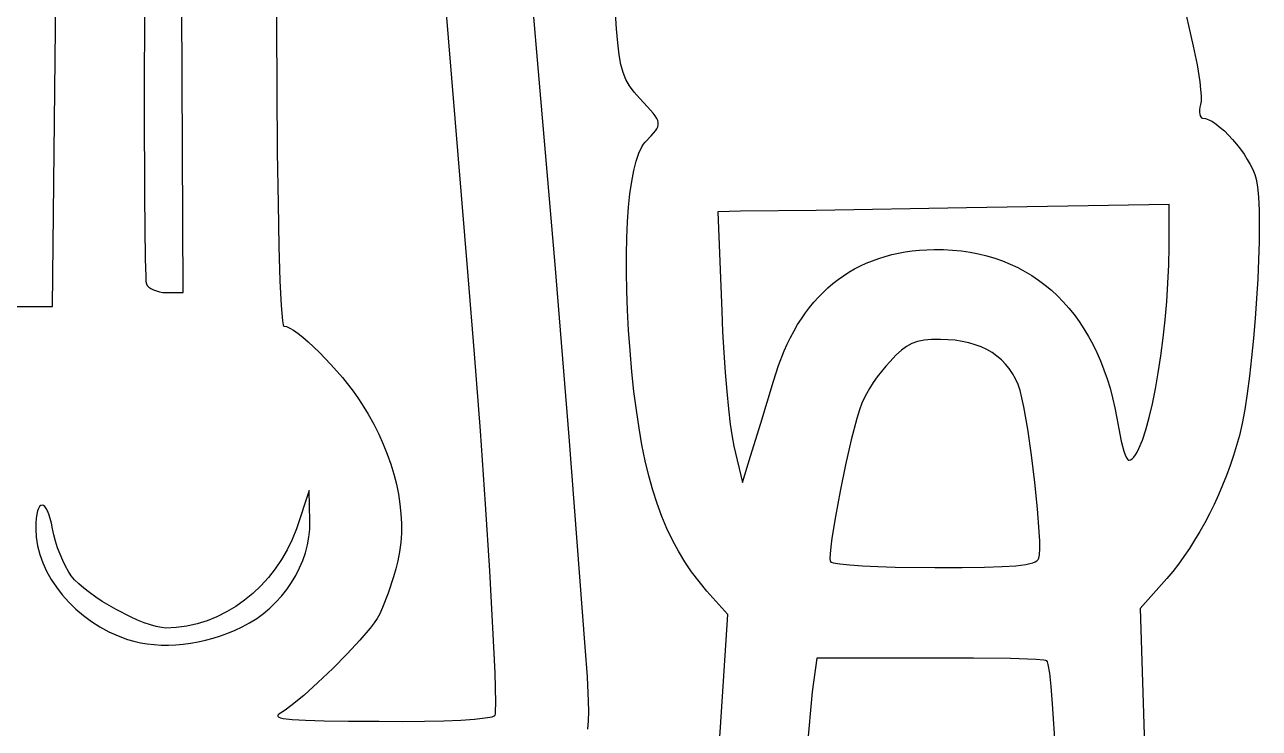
# Model space of a CAD drawing. Extents: x 45 to 4224, y -5292 to 395.
# Drawn here: x 3494 to 4224, y -2387 to -1970 of the extents above; entities that cross this region are included whole.
import ezdxf

# ---------------------------------------------------------------- set-up
doc = ezdxf.new("R2010")
doc.units = 0

msp = doc.modelspace()

# ---------------------------------------------------------------- linework, layer by layer
at = {"layer": 'Layer 1'}
for p, q in [((3785.551297, -1860.075422), (3796.645182, -1986.5235)), ((3642.631666, -1927.776238), (3642.70608, -1971.192935)), ((3756.21241, -2118.830465), (3740.33741, -1926.346465)), ((4172.83117, -1928.56882), (4185.233545, -1983.089395)), ((3510.14942, -2137.087035), (3512.1338, -1952.540035)), ((3564.52009, -1954.128), (3564.371262, -2018.446508)), ((3587.5388, -2128.75338), (3586.74505, -1959.28738)), ((3843.920645, -1972.770995), (3843.095018, -1960.291632)), ((3642.70608, -1971.192935), (3643.220778, -2045.793013)), ((3844.680294, -1981.169723), (3843.920645, -1972.770995)), ((3796.645182, -1986.5235), (3807.367012, -2112.153141)), ((3845.532956, -1988.094115), (3844.680294, -1981.169723)), ((4185.233545, -1983.089395), (4186.495482, -1988.609995)), ((3846.571648, -1993.818576), (3845.532956, -1988.094115)), ((3847.88939, -1998.617508), (3846.571648, -1993.818576)), ((4186.495482, -1988.609995), (4187.589988, -1994.065479)), ((4187.589988, -1994.065479), (4189.202292, -2004.222995)), ((3849.579202, -2002.765312), (3847.88939, -1998.617508)), ((3851.734102, -2006.536393), (3849.579202, -2002.765312)), ((3854.44711, -2010.205153), (3851.734102, -2006.536393)), ((4189.202292, -2004.222995), (4189.682883, -2008.645975)), ((4189.682883, -2008.645975), (4189.921628, -2012.445736)), ((3857.811245, -2014.045995), (3854.44711, -2010.205153)), ((3862.375299, -2018.914698), (3857.811245, -2014.045995)), ((4189.899923, -2015.482751), (4189.599165, -2017.617495)), ((4189.921628, -2012.445736), (4189.899923, -2015.482751)), ((3564.371262, -2018.446508), (3564.520091, -2071.900562)), ((3865.674317, -2022.709047), (3862.375299, -2018.914698)), ((3866.861064, -2024.297809), (3865.674317, -2022.709047)), ((4189.059661, -2020.699475), (4189.034081, -2022.047455)), ((4189.034081, -2022.047455), (4189.152679, -2023.223353)), ((4189.243371, -2019.21197), (4189.059661, -2020.699475)), ((4189.152679, -2023.223353), (4189.401503, -2024.194612)), ((4189.599165, -2017.617495), (4189.243371, -2019.21197)), ((3867.745505, -2025.731347), (3866.861064, -2024.297809)), ((3868.33229, -2027.047451), (3867.745505, -2025.731347)), ((3867.795891, -2031.893283), (3868.35322, -2030.669035)), ((3868.62607, -2028.283908), (3868.33229, -2027.047451)), ((3868.35322, -2030.669035), (3868.631496, -2029.478506)), ((3868.631496, -2029.478506), (3868.62607, -2028.283908)), ((4189.401503, -2024.194612), (4189.766598, -2024.928676)), ((4189.766598, -2024.928676), (4190.234013, -2025.392989)), ((4190.234013, -2025.392989), (4190.789795, -2025.554995)), ((4190.789795, -2025.554995), (4192.545986, -2025.803623)), ((4192.545986, -2025.803623), (4194.514373, -2026.520826)), ((4194.514373, -2026.520826), (4196.656005, -2027.663585)), ((4196.656005, -2027.663585), (4198.93193, -2029.188878)), ((4198.93193, -2029.188878), (4201.303199, -2031.053685)), ((4201.303199, -2031.053685), (4203.730859, -2033.214985)), ((3860.986245, -2039.842895), (3864.4961, -2036.146221)), ((3864.4961, -2036.146221), (3866.964161, -2033.189037)), ((3866.964161, -2033.189037), (3867.795891, -2031.893283)), ((4203.730859, -2033.214985), (4206.17596, -2035.629757)), ((4206.17596, -2035.629757), (4208.599551, -2038.254983)), ((4208.599551, -2038.254983), (4210.962681, -2041.047639)), ((3643.220778, -2045.793013), (3643.633932, -2076.158581)), ((3857.194228, -2046.342415), (3858.996056, -2042.592392)), ((3858.996056, -2042.592392), (3859.967751, -2041.089417)), ((3859.967751, -2041.089417), (3860.986245, -2039.842895)), ((4210.962681, -2041.047639), (4213.226399, -2043.964707)), ((4213.226399, -2043.964707), (4215.351754, -2046.963165)), ((3854.164956, -2056.641722), (3855.583086, -2051.042384)), ((3855.583086, -2051.042384), (3857.194228, -2046.342415)), ((4215.351754, -2046.963165), (4217.299794, -2049.999993)), ((4217.299794, -2049.999993), (4219.03157, -2053.032171)), ((4219.03157, -2053.032171), (4220.508129, -2056.016678)), ((3852.942162, -2063.089849), (3854.164956, -2056.641722)), ((4220.508129, -2056.016678), (4221.690521, -2058.910492)), ((4221.690521, -2058.910492), (4222.539795, -2061.670595)), ((3851.917031, -2070.336187), (3852.942162, -2063.089849)), ((4222.539795, -2061.670595), (4223.374532, -2066.211701)), ((4223.374532, -2066.211701), (4223.952888, -2072.400965)), ((3564.520091, -2071.900562), (3564.966576, -2108.834836)), ((3851.091888, -2078.330158), (3851.917031, -2070.336187)), ((4223.952888, -2072.400965), (4224.288236, -2080.02619)), ((3643.633932, -2076.158581), (3644.144754, -2101.56631)), ((3850.469057, -2087.021183), (3851.091888, -2078.330158)), ((3917.34922, -2080.72235), (3903.85542, -2081.119225)), ((3903.85542, -2081.119225), (3906.23667, -2139.856725)), ((3962.196308, -2080.176642), (3917.34922, -2080.72235)), ((4051.09622, -2078.73797), (3962.196308, -2080.176642)), ((4170.95222, -2076.75359), (4051.09622, -2078.73797)), ((4170.95222, -2101.75669), (4170.95222, -2076.75359)), ((4224.288236, -2080.02619), (4224.393947, -2088.875178)), ((3850.050866, -2096.358683), (3850.469057, -2087.021183)), ((4224.393947, -2088.875178), (4224.283391, -2098.735731)), ((3849.839639, -2106.29208), (3850.050866, -2096.358683)), ((3644.144754, -2101.56631), (3644.748594, -2121.765054)), ((4014.881532, -2104.732661), (4019.041198, -2104.153721)), ((4019.041198, -2104.153721), (4023.288867, -2103.728842)), ((4023.288867, -2103.728842), (4027.623886, -2103.458605)), ((4027.623886, -2103.458605), (4032.0456, -2103.34359)), ((4032.0456, -2103.34359), (4037.49838, -2103.386247)), ((4037.49838, -2103.386247), (4042.841938, -2103.661594)), ((4042.841938, -2103.661594), (4048.07402, -2104.167451)), ((4048.07402, -2104.167451), (4053.192374, -2104.901636)), ((4170.79816, -2112.330411), (4170.95222, -2101.75669)), ((4224.283391, -2098.735731), (4223.969941, -2109.395653)), ((3564.966576, -2108.834836), (3565.301441, -2119.339765)), ((3849.837701, -2116.770795), (3849.839639, -2106.29208)), ((3988.282906, -2113.050088), (3991.808235, -2111.409005)), ((3991.808235, -2111.409005), (3995.426146, -2109.917913)), ((3995.426146, -2109.917913), (3999.135984, -2108.577393)), ((3999.135984, -2108.577393), (4002.937096, -2107.388026)), ((4002.937096, -2107.388026), (4006.828827, -2106.350395)), ((4006.828827, -2106.350395), (4010.810524, -2105.465079)), ((4010.810524, -2105.465079), (4014.881532, -2104.732661)), ((4053.192374, -2104.901636), (4058.194747, -2105.861971)), ((4058.194747, -2105.861971), (4063.078887, -2107.046276)), ((4063.078887, -2107.046276), (4067.84254, -2108.452369)), ((4067.84254, -2108.452369), (4072.483455, -2110.078072)), ((4072.483455, -2110.078072), (4076.999377, -2111.921204)), ((4223.969941, -2109.395653), (4223.466967, -2120.642744)), ((3759.954817, -2165.046911), (3756.21241, -2118.830465)), ((3807.367012, -2112.153141), (3815.74482, -2214.082125)), ((3850.047378, -2127.74425), (3849.837701, -2116.770795)), ((3975.120486, -2121.102699), (3978.268949, -2118.867467)), ((3978.268949, -2118.867467), (3981.512609, -2116.7799)), ((3981.512609, -2116.7799), (3984.850813, -2114.84058)), ((3984.850813, -2114.84058), (3988.282906, -2113.050088)), ((4076.999377, -2111.921204), (4081.388055, -2113.979585)), ((4081.388055, -2113.979585), (4085.647236, -2116.251035)), ((4085.647236, -2116.251035), (4089.774667, -2118.733375)), ((4089.774667, -2118.733375), (4093.768096, -2121.424423)), ((4170.352259, -2123.132033), (4170.79816, -2112.330411)), ((3565.301441, -2119.339765), (3565.496779, -2122.292401)), ((3565.496779, -2122.292401), (3565.71072, -2123.594)), ((3565.71072, -2123.594), (3566.222317, -2124.613319)), ((3566.222317, -2124.613319), (3567.124586, -2125.572177)), ((3567.124586, -2125.572177), (3568.361718, -2126.447318)), ((3644.748594, -2121.765054), (3645.440801, -2136.503669)), ((3966.252824, -2128.688573), (3969.11177, -2126.013833)), ((3969.11177, -2126.013833), (3972.067875, -2123.485015)), ((3972.067875, -2123.485015), (3975.120486, -2121.102699)), ((4093.768096, -2121.424423), (4097.625269, -2124.322)), ((4097.625269, -2124.322), (4101.343934, -2127.423926)), ((4169.638932, -2134.035981), (4170.352259, -2123.132033)), ((4223.466967, -2120.642744), (4222.787841, -2132.264808)), ((3568.361718, -2126.447318), (3569.877901, -2127.215489)), ((3569.877901, -2127.215489), (3571.617324, -2127.853435)), ((3571.617324, -2127.853435), (3573.524175, -2128.337901)), ((3573.524175, -2128.337901), (3575.542645, -2128.645635)), ((3575.542645, -2128.645635), (3577.61692, -2128.75338)), ((3577.61692, -2128.75338), (3587.5388, -2128.75338)), ((3850.470995, -2139.161866), (3850.047378, -2127.74425)), ((3960.829028, -2134.47349), (3963.491692, -2131.508652)), ((3963.491692, -2131.508652), (3966.252824, -2128.688573)), ((4101.343934, -2127.423926), (4104.921838, -2130.728021)), ((4104.921838, -2130.728021), (4108.356728, -2134.232105)), ((4222.787841, -2132.264808), (4221.945935, -2144.049646)), ((3222.81142, -2136.69016), (3510.14942, -2137.087035)), ((3645.440801, -2136.503669), (3646.216723, -2145.531011)), ((3851.110879, -2150.973064), (3850.470995, -2139.161866)), ((3906.23667, -2139.856725), (3906.771522, -2152.025756)), ((3953.438381, -2144.230741), (3955.801718, -2140.835116)), ((3955.801718, -2140.835116), (3958.265485, -2137.582505)), ((3958.265485, -2137.582505), (3960.829028, -2134.47349)), ((4108.356728, -2134.232105), (4111.646352, -2137.933998)), ((4111.646352, -2137.933998), (4114.788457, -2141.831519)), ((4168.682598, -2144.916681), (4169.638932, -2134.035981)), ((3646.216723, -2145.531011), (3646.634624, -2147.824472)), ((3646.634624, -2147.824472), (3646.850805, -2148.402415)), ((3949.015613, -2151.448709), (3951.176128, -2147.768799)), ((3951.176128, -2147.768799), (3953.438381, -2144.230741)), ((4114.788457, -2141.831519), (4117.78079, -2145.922489)), ((4117.78079, -2145.922489), (4120.621099, -2150.204728)), ((4167.507673, -2155.648558), (4168.682598, -2144.916681)), ((4221.945935, -2144.049646), (4220.954618, -2155.785061)), ((3646.850805, -2148.402415), (3647.07171, -2148.595935)), ((3647.07171, -2148.595935), (3648.626557, -2148.890685)), ((3648.626557, -2148.890685), (3650.580798, -2149.744703)), ((3650.580798, -2149.744703), (3652.887344, -2151.112644)), ((3652.887344, -2151.112644), (3655.499103, -2152.949162)), ((3655.499103, -2152.949162), (3658.368986, -2155.208909)), ((3658.368986, -2155.208909), (3661.449903, -2157.846541)), ((3851.969354, -2163.127267), (3851.110879, -2150.973064)), ((3906.771522, -2152.025756), (3907.464503, -2164.208734)), ((3945.002411, -2159.231758), (3946.957489, -2155.269889)), ((3946.957489, -2155.269889), (3949.015613, -2151.448709)), ((4120.621099, -2150.204728), (4123.307131, -2154.676055)), ((4123.307131, -2154.676055), (4125.836633, -2159.334291)), ((3661.449903, -2157.846541), (3668.056479, -2164.074073)), ((3943.151033, -2163.333735), (3945.002411, -2159.231758)), ((4015.6531, -2160.594317), (4012.567241, -2162.887205)), ((4018.799425, -2158.906045), (4015.6531, -2160.594317)), ((4022.187597, -2157.738672), (4018.799425, -2158.906045)), ((4025.998997, -2157.008482), (4022.187597, -2157.738672)), ((4030.415004, -2156.63176), (4025.998997, -2157.008482)), ((4035.617, -2156.52479), (4030.415004, -2156.63176)), ((4040.136968, -2156.649879), (4035.617, -2156.52479)), ((4044.466832, -2157.023208), (4040.136968, -2156.649879)), ((4048.602524, -2157.641871), (4044.466832, -2157.023208)), ((4052.539974, -2158.50296), (4048.602524, -2157.641871)), ((4056.275111, -2159.60357), (4052.539974, -2158.50296)), ((4059.803867, -2160.940793), (4056.275111, -2159.60357)), ((4063.122172, -2162.511723), (4059.803867, -2160.940793)), ((4066.225955, -2164.313452), (4063.122172, -2162.511723)), ((4125.836633, -2159.334291), (4128.207352, -2164.177255)), ((4166.138574, -2166.10604), (4167.507673, -2155.648558)), ((4220.954618, -2155.785061), (4219.827264, -2167.258855)), ((3668.056479, -2164.074073), (3674.942108, -2171.268987)), ((3763.380965, -2210.626235), (3759.954817, -2165.046911)), ((3853.048745, -2175.573895), (3851.969354, -2163.127267)), ((3907.464503, -2164.208734), (3908.287708, -2176.084752)), ((3939.761993, -2171.955685), (3943.151033, -2163.333735)), ((4005.8514, -2169.62169), (4003.295744, -2172.355635)), ((4009.360468, -2165.868424), (4005.8514, -2169.62169)), ((4012.567241, -2162.887205), (4009.360468, -2165.868424)), ((4069.111148, -2166.343076), (4066.225955, -2164.313452)), ((4071.77368, -2168.597686), (4069.111148, -2166.343076)), ((4074.209482, -2171.074375), (4071.77368, -2168.597686)), ((4128.207352, -2164.177255), (4130.417035, -2169.202768)), ((4130.417035, -2169.202768), (4132.463431, -2174.408649)), ((4164.599717, -2176.16355), (4166.138574, -2166.10604)), ((4219.827264, -2167.258855), (4218.577243, -2178.258831)), ((3674.942108, -2171.268987), (3681.73007, -2179.068515)), ((3854.310974, -2187.303966), (3853.048745, -2175.573895)), ((3908.287708, -2176.084752), (3909.213233, -2187.3329)), ((3936.7956, -2181.13109), (3939.761993, -2171.955685)), ((4000.735436, -2175.419796), (3998.240242, -2178.697898)), ((4003.295744, -2172.355635), (4000.735436, -2175.419796)), ((4076.414484, -2173.770238), (4074.209482, -2171.074375)), ((4078.384616, -2176.682368), (4076.414484, -2173.770238)), ((4080.11581, -2179.807858), (4078.384616, -2176.682368)), ((4132.463431, -2174.408649), (4134.344285, -2179.792718)), ((4162.91552, -2185.695515), (4164.599717, -2176.16355)), ((3681.73007, -2179.068515), (3688.043644, -2187.109887)), ((3929.305029, -2206.035631), (3936.79609, -2181.131725)), ((3936.79609, -2181.131725), (3936.7956, -2181.13109)), ((3995.879924, -2182.07367), (3993.724247, -2185.430838)), ((3998.240242, -2178.697898), (3995.879924, -2182.07367)), ((4081.603994, -2183.143801), (4080.11581, -2179.807858)), ((4082.8451, -2186.68729), (4081.603994, -2183.143801)), ((4134.344285, -2179.792718), (4136.057346, -2185.352796)), ((4218.577243, -2178.258831), (4217.217926, -2188.572791)), ((3688.043644, -2187.109887), (3690.904811, -2191.1079)), ((3690.904811, -2191.1079), (3693.50611, -2195.030335)), ((3855.723774, -2198.405009), (3854.310974, -2187.303966)), ((3909.213233, -2187.3329), (3910.213171, -2197.63227)), ((3990.305871, -2191.624271), (3989.1827, -2194.22799)), ((3991.842975, -2188.653129), (3990.305871, -2191.624271)), ((3993.724247, -2185.430838), (3991.842975, -2188.653129)), ((4083.916062, -2190.993238), (4082.8451, -2186.68729)), ((4085.031788, -2196.354933), (4083.916062, -2190.993238)), ((4136.057346, -2185.352796), (4137.600361, -2191.086702)), ((4137.600361, -2191.086702), (4138.971077, -2196.992257)), ((4161.1104, -2194.576361), (4162.91552, -2185.695515)), ((4217.217926, -2188.572791), (4215.762685, -2197.988536)), ((3693.50611, -2195.030335), (3697.01685, -2200.795297)), ((3857.298193, -2208.908417), (3855.723774, -2198.405009)), ((3910.213171, -2197.63227), (3911.259618, -2206.661953)), ((3987.769801, -2198.240431), (3986.232492, -2203.315019)), ((3989.1827, -2194.22799), (3987.769801, -2198.240431)), ((4087.316146, -2209.557241), (4085.031788, -2196.354933)), ((4138.971077, -2196.992257), (4140.167241, -2203.067279)), ((4159.208773, -2202.680512), (4161.1104, -2194.576361)), ((4215.762685, -2197.988536), (4214.224891, -2206.29387)), ((3697.01685, -2200.795297), (3700.253768, -2206.621881)), ((3700.253768, -2206.621881), (3703.212797, -2212.497297)), ((3911.259618, -2206.661953), (3912.324669, -2214.101041)), ((3923.30229, -2225.581725), (3929.305029, -2206.035631)), ((3986.232492, -2203.315019), (3982.919513, -2215.950677)), ((4140.167241, -2203.067279), (4141.1866, -2209.30959)), ((4157.235056, -2209.882396), (4159.208773, -2202.680512)), ((4214.224891, -2206.29387), (4212.617915, -2213.276595)), ((3703.212797, -2212.497297), (3705.889865, -2218.408757)), ((3766.397835, -2253.926666), (3763.380965, -2210.626235)), ((3859.045275, -2218.845583), (3857.298193, -2208.908417)), ((4089.535391, -2224.917552), (4087.316146, -2209.557241)), ((4141.1866, -2209.30959), (4142.563261, -2216.577381)), ((4155.213667, -2216.056437), (4157.235056, -2209.882396)), ((4212.617915, -2213.276595), (4210.963655, -2219.227104)), ((3705.889865, -2218.408757), (3708.280903, -2224.34347)), ((3815.74482, -2214.082125), (3825.26982, -2338.304125)), ((3860.976066, -2228.2479), (3859.045275, -2218.845583)), ((3912.324669, -2214.101041), (3913.38042, -2219.628625)), ((3913.38042, -2219.628625), (3918.53979, -2241.059825)), ((3982.919513, -2215.950677), (3979.513517, -2230.735049)), ((4142.563261, -2216.577381), (4144.163164, -2222.50569)), ((4152.145608, -2223.1156), (4153.169022, -2221.077061)), ((4153.169022, -2221.077061), (4155.213667, -2216.056437)), ((4210.963655, -2219.227104), (4209.132082, -2225.161916)), ((3708.280903, -2224.34347), (3710.381843, -2230.288647)), ((3863.101613, -2237.146762), (3860.976066, -2228.2479)), ((3918.53979, -2241.059825), (3923.30229, -2225.581725)), ((4091.526743, -2241.059209), (4089.535391, -2224.917552)), ((4144.163164, -2222.50569), (4144.977067, -2224.78151)), ((4144.977067, -2224.78151), (4145.763065, -2226.499224)), ((4145.763065, -2226.499224), (4146.493251, -2227.584422)), ((4146.493251, -2227.584422), (4146.828694, -2227.866573)), ((4146.828694, -2227.866573), (4147.13972, -2227.96269)), ((4147.13972, -2227.96269), (4148.1159, -2227.758342)), ((4148.1159, -2227.758342), (4149.107631, -2227.155762)), ((4149.107631, -2227.155762), (4150.111861, -2226.170647)), ((4150.111861, -2226.170647), (4151.125538, -2224.818694)), ((4151.125538, -2224.818694), (4152.145608, -2223.1156)), ((4209.132082, -2225.161916), (4207.131915, -2231.065335)), ((3710.381843, -2230.288647), (3712.188614, -2236.231499)), ((3979.513517, -2230.735049), (3976.284256, -2246.268215)), ((4207.131915, -2231.065335), (4204.971875, -2236.921664)), ((3712.188614, -2236.231499), (3713.697147, -2242.159235)), ((3713.697147, -2242.159235), (3714.903373, -2248.059067)), ((3865.432962, -2245.573563), (3863.101613, -2237.146762)), ((4093.12742, -2256.60555), (4091.526743, -2241.059209)), ((4202.660682, -2242.715206), (4200.207056, -2248.430265)), ((4204.971875, -2236.921664), (4202.660682, -2242.715206)), ((3662.151425, -2245.8304), (3654.610795, -2268.4523)), ((3662.5483, -2264.0866), (3662.151425, -2245.8304)), ((3714.903373, -2248.059067), (3715.803222, -2253.918204)), ((3867.981157, -2253.559695), (3865.432962, -2245.573563)), ((3976.284256, -2246.268215), (3973.501482, -2261.15026)), ((4200.207056, -2248.430265), (4197.619717, -2254.051143)), ((3501.888136, -2256.429794), (3501.330224, -2257.959931)), ((3502.528602, -2255.336839), (3501.888136, -2256.429794)), ((3503.236505, -2254.681066), (3502.528602, -2255.336839)), ((3503.99673, -2254.462475), (3503.236505, -2254.681066)), ((3504.794162, -2254.681066), (3503.99673, -2254.462475)), ((3505.613686, -2255.336839), (3504.794162, -2254.681066)), ((3506.440187, -2256.429794), (3505.613686, -2255.336839)), ((3507.258548, -2257.959931), (3506.440187, -2256.429794)), ((3715.803222, -2253.918204), (3716.392625, -2259.723858)), ((3768.91241, -2293.306434), (3766.397835, -2253.926666)), ((3870.757247, -2261.136552), (3867.981157, -2253.559695)), ((4094.174643, -2270.179917), (4093.12742, -2256.60555)), ((4197.619717, -2254.051143), (4194.907385, -2259.562145)), ((3500.522521, -2262.331752), (3500.302961, -2265.173435)), ((3500.869981, -2259.92725), (3500.522521, -2262.331752)), ((3501.330224, -2257.959931), (3500.869981, -2259.92725)), ((3508.053655, -2259.92725), (3507.258548, -2257.959931)), ((3508.810392, -2262.331752), (3508.053655, -2259.92725)), ((3509.513644, -2265.173435), (3508.810392, -2262.331752)), ((3662.425152, -2268.719271), (3662.5483, -2264.0866)), ((3716.392625, -2259.723858), (3716.667512, -2265.463238)), ((3873.772275, -2268.335528), (3870.757247, -2261.136552)), ((3973.501482, -2261.15026), (3971.434946, -2273.981265)), ((4192.078781, -2264.947573), (4189.142624, -2270.191732)), ((4194.907385, -2259.562145), (4192.078781, -2264.947573)), ((3500.302961, -2265.173435), (3500.226415, -2268.4523)), ((3500.226415, -2268.4523), (3500.501301, -2273.526118)), ((3510.148295, -2268.4523), (3509.513644, -2265.173435)), ((3510.902513, -2272.022616), (3510.148295, -2268.4523)), ((3511.940434, -2275.806872), (3510.902513, -2272.022616)), ((3654.610795, -2268.4523), (3652.080431, -2274.802005)), ((3661.916562, -2273.37287), (3662.425152, -2268.719271)), ((3716.623813, -2271.123556), (3716.257459, -2276.692021)), ((3716.667512, -2265.463238), (3716.623813, -2271.123556)), ((3877.037289, -2275.188015), (3873.772275, -2268.335528)), ((4094.43984, -2275.797404), (4094.174643, -2270.179917)), ((4189.142624, -2270.191732), (4186.107636, -2275.278923)), ((3500.501301, -2273.526118), (3501.309295, -2278.607494)), ((3501.309295, -2278.607494), (3502.625397, -2283.666778)), ((3513.2109, -2279.684147), (3511.940434, -2275.806872)), ((3514.66275, -2283.533518), (3513.2109, -2279.684147)), ((3652.080431, -2274.802005), (3649.120441, -2280.889518)), ((3659.801187, -2282.640531), (3661.037062, -2278.021817)), ((3661.037062, -2278.021817), (3661.916562, -2273.37287)), ((3716.257459, -2276.692021), (3715.564382, -2282.155844)), ((3880.563334, -2281.725408), (3877.037289, -2275.188015)), ((3970.754565, -2279.190154), (3970.354401, -2283.361314)), ((3971.434946, -2273.981265), (3970.754565, -2279.190154)), ((4094.50563, -2280.40565), (4094.43984, -2275.797404)), ((4186.107636, -2275.278923), (4182.982535, -2280.193451)), ((3502.625397, -2283.666778), (3504.424609, -2288.674322)), ((3516.244824, -2287.234061), (3514.66275, -2283.533518)), ((3645.756987, -2286.694491), (3642.016229, -2292.196577)), ((3649.120441, -2280.889518), (3645.756987, -2286.694491)), ((3658.223472, -2287.203434), (3659.801187, -2282.640531)), ((3715.564382, -2282.155844), (3714.54051, -2287.502235)), ((3884.361456, -2287.979098), (3880.563334, -2281.725408)), ((3970.354401, -2283.361314), (3970.268173, -2286.319756)), ((3970.268173, -2286.319756), (3970.353322, -2287.289523)), ((4092.795755, -2287.398276), (4093.524102, -2286.687951)), ((4093.524102, -2286.687951), (4093.9577, -2285.90612)), ((4093.9576, -2285.90609), (4094.351666, -2283.832573)), ((4093.9577, -2285.90612), (4093.9576, -2285.90609)), ((4094.351666, -2283.832573), (4094.50563, -2280.40565)), ((4179.776042, -2284.919619), (4176.496878, -2289.44173)), ((4182.982535, -2280.193451), (4179.776042, -2284.919619)), ((3504.424609, -2288.674322), (3506.681933, -2293.600475)), ((3506.681933, -2293.600475), (3509.37237, -2298.415589)), ((3517.905963, -2290.664854), (3516.244824, -2287.234061)), ((3519.595007, -2293.704975), (3517.905963, -2290.664854)), ((3521.260795, -2296.2335), (3519.595007, -2293.704975)), ((3642.016229, -2292.196577), (3637.92433, -2297.375427)), ((3654.100657, -2296.059486), (3656.318451, -2291.684945)), ((3656.318451, -2291.684945), (3658.223472, -2287.203434)), ((3713.377014, -2292.110467), (3712.004228, -2296.909394)), ((3714.54051, -2287.502235), (3713.377014, -2292.110467)), ((3770.831673, -2327.123768), (3768.91241, -2293.306434)), ((3888.442701, -2293.980481), (3884.361456, -2287.979098)), ((3892.818116, -2299.760949), (3888.442701, -2293.980481)), ((3970.353322, -2287.289523), (3970.5296, -2287.89049)), ((3970.5296, -2287.89049), (3971.120262, -2288.25762)), ((3971.120262, -2288.25762), (3972.27833, -2288.613703)), ((3972.27833, -2288.613703), (3976.185069, -2289.285757)), ((3976.185069, -2289.285757), (3982.026573, -2289.892697)), ((3982.026573, -2289.892697), (3989.5796, -2290.420572)), ((3989.5796, -2290.420572), (3998.620909, -2290.85543)), ((3998.620909, -2290.85543), (4008.927256, -2291.183317)), ((4008.927256, -2291.183317), (4032.4421, -2291.46237)), ((4032.4421, -2291.46237), (4048.579866, -2291.402684)), ((4048.579866, -2291.402684), (4061.755025, -2291.208121)), ((4061.755025, -2291.208121), (4072.241977, -2290.855429)), ((4072.241977, -2290.855429), (4080.315125, -2290.321352)), ((4080.315125, -2290.321352), (4086.24887, -2289.582638)), ((4086.24887, -2289.582638), (4088.499216, -2289.129274)), ((4088.499216, -2289.129274), (4090.317613, -2288.61603)), ((4090.317613, -2288.61603), (4091.738359, -2288.04)), ((4091.738359, -2288.04), (4092.795755, -2287.398276)), ((4173.153762, -2293.744088), (4169.755415, -2297.810995)), ((4176.496878, -2289.44173), (4173.153762, -2293.744088)), ((3509.37237, -2298.415589), (3512.470922, -2303.090013)), ((3523.254, -2298.608659), (3521.260795, -2296.2335)), ((3525.765194, -2301.096018), (3523.254, -2298.608659)), ((3528.726358, -2303.658951), (3525.765194, -2301.096018)), ((3637.92433, -2297.375427), (3633.507451, -2302.210694)), ((3648.784889, -2304.385334), (3651.584625, -2300.301475)), ((3651.584625, -2300.301475), (3654.100657, -2296.059486)), ((3712.004228, -2296.909394), (3708.835431, -2306.50261)), ((3897.498745, -2305.351895), (3892.818116, -2299.760949)), ((4169.755415, -2297.810995), (4153.880415, -2315.670395)), ((3512.470922, -2303.090013), (3515.95259, -2307.5941)), ((3515.95259, -2307.5941), (3519.792376, -2311.898199)), ((3532.069473, -2306.260834), (3528.726358, -2303.658951)), ((3535.726521, -2308.865041), (3532.069473, -2306.260834)), ((3539.629482, -2311.434946), (3535.726521, -2308.865041)), ((3628.791752, -2306.68203), (3623.803395, -2310.769088)), ((3633.507451, -2302.210694), (3628.791752, -2306.68203)), ((3642.392442, -2311.976342), (3645.715984, -2308.285483)), ((3645.715984, -2308.285483), (3648.784889, -2304.385334)), ((3708.835431, -2306.50261), (3705.443399, -2315.128438)), ((3909.801845, -2319.242495), (3897.498745, -2305.351895)), ((3519.792376, -2311.898199), (3523.965282, -2315.972661)), ((3523.965282, -2315.972661), (3528.446309, -2319.787837)), ((3547.90107, -2316.32535), (3539.629482, -2311.434946)), ((3618.568541, -2314.451519), (3613.113352, -2317.708977)), ((3623.803395, -2310.769088), (3618.568541, -2314.451519)), ((3635.03959, -2318.627871), (3638.8288, -2315.432331)), ((3638.8288, -2315.432331), (3642.392442, -2311.976342)), ((3705.443399, -2315.128438), (3703.791569, -2318.718131)), ((4153.880415, -2315.670395), (4158.642915, -2465.292395)), ((3528.446309, -2319.787837), (3533.210459, -2323.314078)), ((3533.210459, -2323.314078), (3538.232733, -2326.521734)), ((3556.340086, -2320.639041), (3547.90107, -2316.32535)), ((3560.452332, -2322.488056), (3556.340086, -2320.639041)), ((3564.402379, -2324.083016), (3560.452332, -2322.488056)), ((3601.646611, -2322.86758), (3595.687382, -2324.72803)), ((3607.463988, -2320.521113), (3601.646611, -2322.86758)), ((3613.113352, -2317.708977), (3607.463988, -2320.521113)), ((3626.842606, -2324.135286), (3631.039348, -2321.537383)), ((3631.039348, -2321.537383), (3635.03959, -2318.627871)), ((3702.23741, -2321.633435), (3700.50554, -2324.197809)), ((3703.791569, -2318.718131), (3702.23741, -2321.633435)), ((3905.436225, -2385.917495), (3909.801845, -2319.242495)), ((3538.232733, -2326.521734), (3543.488132, -2329.381156)), ((3543.488132, -2329.381156), (3548.951659, -2331.862694)), ((3568.122208, -2325.387296), (3564.402379, -2324.083016)), ((3571.543799, -2326.36427), (3568.122208, -2325.387296)), ((3574.599135, -2326.977313), (3571.543799, -2326.36427)), ((3577.220195, -2327.1898), (3574.599135, -2326.977313)), ((3583.448013, -2326.909487), (3577.220195, -2327.1898)), ((3589.612462, -2326.082115), (3583.448013, -2326.909487)), ((3595.687382, -2324.72803), (3589.612462, -2326.082115)), ((3609.614413, -2331.762607), (3613.964436, -2330.171036)), ((3613.964436, -2330.171036), (3618.252835, -2328.381803)), ((3618.252835, -2328.381803), (3622.463915, -2326.39607)), ((3622.4639, -2326.396), (3626.842606, -2324.135286)), ((3622.463915, -2326.39607), (3622.4639, -2326.396)), ((3698.186495, -2327.228435), (3692.079889, -2334.395437)), ((3700.50554, -2324.197809), (3698.186495, -2327.228435)), ((3772.062605, -2353.736899), (3770.831673, -2327.123768)), ((3548.951659, -2331.862694), (3554.598315, -2333.9367)), ((3554.598315, -2333.9367), (3558.321057, -2335.020549)), ((3558.321057, -2335.020549), (3562.18623, -2335.89162)), ((3562.18623, -2335.89162), (3566.178138, -2336.551076)), ((3566.178138, -2336.551076), (3570.281085, -2337.00008)), ((3570.281085, -2337.00008), (3574.479374, -2337.239794)), ((3574.479374, -2337.239794), (3578.757309, -2337.271381)), ((3578.757309, -2337.271381), (3583.099192, -2337.096004)), ((3583.099192, -2337.096004), (3587.489327, -2336.714826)), ((3587.489327, -2336.714826), (3591.912019, -2336.129009)), ((3591.912019, -2336.129009), (3596.35157, -2335.339716)), ((3596.35157, -2335.339716), (3600.792284, -2334.34811)), ((3600.792284, -2334.34811), (3605.218463, -2333.155352)), ((3605.218463, -2333.155352), (3609.614413, -2331.762607)), ((3692.079889, -2334.395437), (3684.503604, -2342.548428)), ((3684.503604, -2342.548428), (3676.043652, -2351.101398)), ((3825.26982, -2338.304125), (3826.596097, -2356.08831)), ((3962.5891, -2345.04032), (3959.81097, -2364.88412)), ((4029.2641, -2345.04032), (3962.5891, -2345.04032)), ((4055.296616, -2344.953502), (4029.2641, -2345.04032)), ((4077.087525, -2345.238757), (4055.296616, -2344.953502)), ((4092.329997, -2345.821669), (4077.087525, -2345.238757)), ((3676.043652, -2351.101398), (3667.286045, -2359.468334)), ((4096.774684, -2346.201491), (4092.329997, -2345.821669)), ((4098.076735, -2346.409423), (4096.774684, -2346.201491)), ((4098.7172, -2346.62782), (4098.076735, -2346.409423)), ((4099.098088, -2347.271768), (4098.7172, -2346.62782)), ((4099.494673, -2348.728458), (4099.098088, -2347.271768)), ((4100.323306, -2353.907978), (4099.494673, -2348.728458)), ((3667.286045, -2359.468334), (3658.816795, -2367.063227)), ((3772.51219, -2371.504054), (3772.062605, -2353.736899)), ((3826.596097, -2356.08831), (3827.247996, -2370.519209)), ((4101.179843, -2361.822216), (4100.323306, -2353.907978)), ((3658.816795, -2367.063227), (3651.221912, -2373.300064)), ((3959.81097, -2364.88412), (3956.834411, -2397.626295)), ((4102.04103, -2372.127007), (4101.179843, -2361.822216)), ((3651.221912, -2373.300064), (3647.935488, -2375.726084)), ((3772.414909, -2376.557338), (3772.51219, -2371.504054)), ((3827.247996, -2370.519209), (3827.296346, -2376.650132)), ((4103.684339, -2398.531593), (4102.04103, -2372.127007)), ((3643.589827, -2378.822994), (3643.556108, -2379.358717)), ((3643.556108, -2379.358717), (3644.045612, -2379.843863)), ((3644.111888, -2378.234948), (3643.589827, -2378.822994)), ((3644.045612, -2379.843863), (3645.093222, -2380.280173)), ((3645.08741, -2377.592835), (3644.111888, -2378.234948)), ((3647.935488, -2375.726084), (3645.08741, -2377.592835)), ((3645.093222, -2380.280173), (3646.733818, -2380.669394)), ((3646.733818, -2380.669394), (3651.933499, -2381.31354)), ((3651.933499, -2381.31354), (3659.923705, -2381.790255)), ((3659.923705, -2381.790255), (3670.983491, -2382.11349)), ((3730.341121, -2382.299525), (3741.825696, -2382.02745)), ((3741.825696, -2382.02745), (3751.747572, -2381.611197)), ((3751.747572, -2381.611197), (3759.920716, -2381.06472)), ((3759.920716, -2381.06472), (3766.159093, -2380.40197)), ((3766.159093, -2380.40197), (3770.276669, -2379.636901)), ((3770.276669, -2379.636901), (3771.482021, -2379.220357)), ((3771.482021, -2379.220357), (3772.08741, -2378.783465)), ((3772.08741, -2378.783465), (3772.280664, -2378.036623)), ((3772.280664, -2378.036623), (3772.414909, -2376.557338)), ((3827.296346, -2376.650132), (3827.146452, -2382.150279)), ((3670.983491, -2382.11349), (3685.391908, -2382.297199)), ((3685.391908, -2382.297199), (3703.42801, -2382.355335)), ((3703.42801, -2382.355335), (3717.479881, -2382.413471)), ((3717.479881, -2382.413471), (3730.341121, -2382.299525)), ((3827.146452, -2382.150279), (3826.788431, -2387.088833)), ((3900.624111, -2454.279008), (3905.436225, -2385.917495))]:
    msp.add_line(p, q, dxfattribs=at)

doc.saveas('drawing.dxf')
